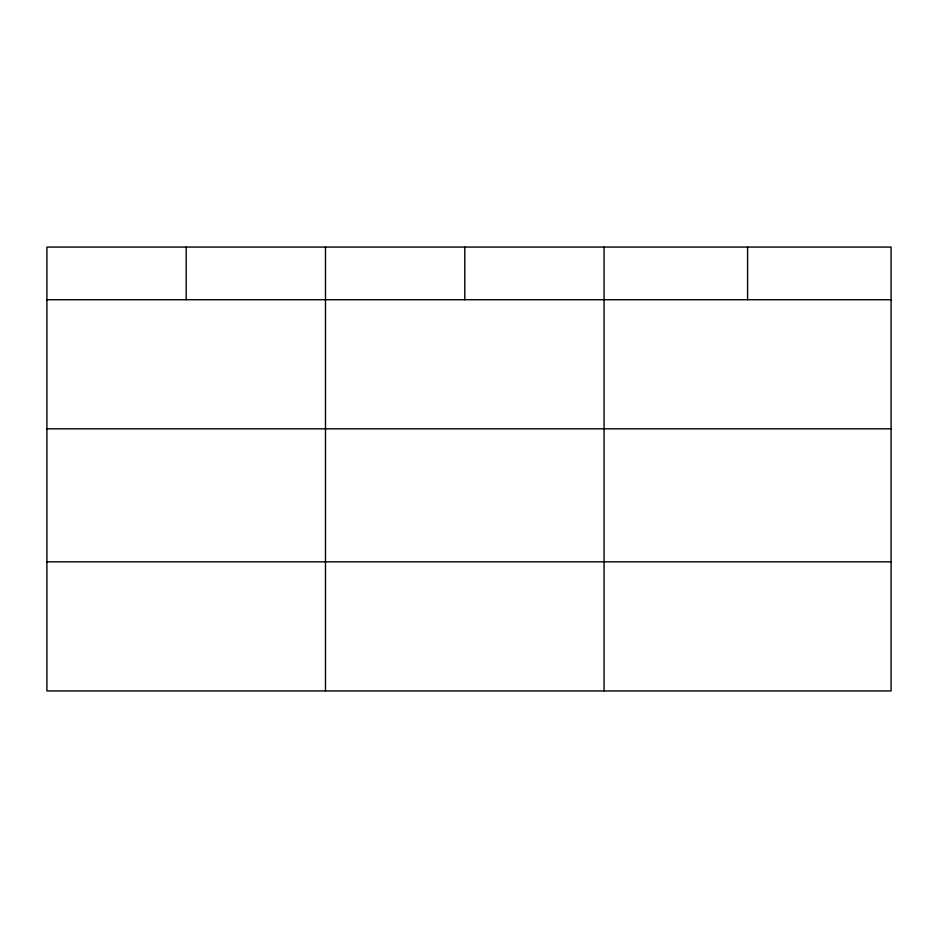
<?xml version="1.0" encoding="UTF-8"?>
<svg xmlns="http://www.w3.org/2000/svg" width="938" height="938" viewBox="0 0 938 938"><rect width="100%" height="100%" fill="white"/><g stroke="black" fill="none" stroke-linecap="round" stroke-linejoin="round"><path stroke-width="1.41" d="M891.1 428.818L891.1 247.069L46.9 247.069L46.9 690.931L891.1 690.931L891.1 428.818L46.9 428.818M46.9 299.714L891.1 299.714M46.9 561.839L891.1 561.839M747.586 247.069L747.586 299.714M604.072 247.069L604.072 690.931M464.779 247.069L464.779 299.714M325.486 247.069L325.486 690.931M186.193 247.069L186.193 299.714"/></g></svg>
